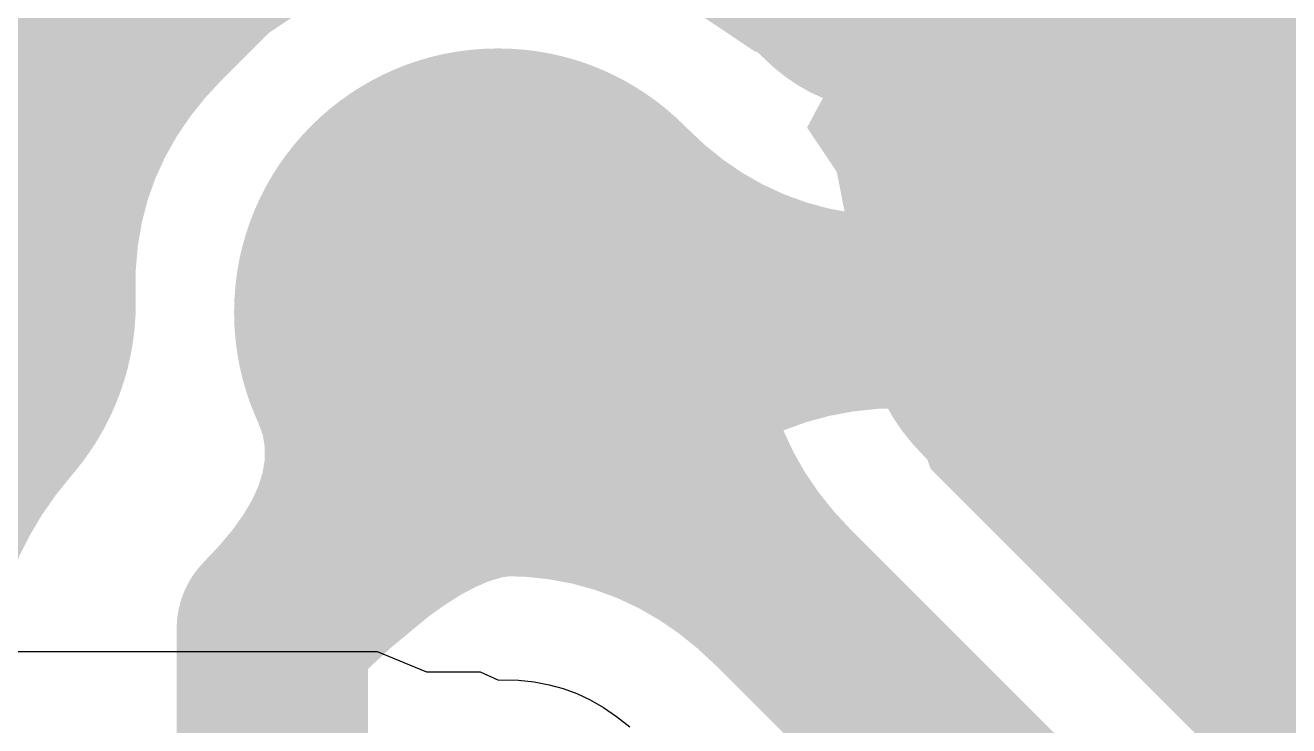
# Model space of a CAD drawing. Header units: inches. Extents: x 0.91 to 3.83, y 2.6 to 3.83.
# Drawn here: x 2.081 to 2.147, y 3.2461 to 3.2827 of the extents above; entities that cross this region are included whole.
import ezdxf

# ---------------------------------------------------------------- set-up
doc = ezdxf.new("R2010")
doc.units = ezdxf.units.IN
doc.header["$MEASUREMENT"] = 0
for name, color, linetype in [('Bottom Layer', 5, 'Continuous'), ('Top Layer', 1, 'Continuous'), ('Via Holes', 16, 'Continuous')]:
    doc.layers.add(name, color=color, linetype=linetype)

msp = doc.modelspace()

# ---------------------------------------------------------------- hatches: boundary and pattern name
at = {"layer": 'Bottom Layer'}
for points in [[(2.091311, 3.279899), (2.090408, 3.27893), (2.089605, 3.277925), (2.088901, 3.276887), (2.088297, 3.275814), (2.087792, 3.274707), (2.087387, 3.273565), (2.087082, 3.27239), (2.086876, 3.271179), (2.086769, 3.269935), (2.086762, 3.268656), (2.07281, 3.281979), (2.074097, 3.282042), (2.075348, 3.282198), (2.076563, 3.282448), (2.077742, 3.28279), (2.078885, 3.283225), (2.079993, 3.283753), (2.081065, 3.284375), (2.082101, 3.285089), (2.083101, 3.285896), (2.084065, 3.286795)], [(2.473855, 3.277359), (2.469582, 3.27408), (2.46317, 3.265724), (2.45914, 3.255993), (2.457765, 3.245551), (2.45914, 3.235109), (2.46317, 3.225379), (2.469582, 3.217023), (2.477472, 3.210969), (2.47725, 3.207153), (2.477226, 3.207032), (2.232387, 3.207032), (2.2076, 3.231819), (2.20742, 3.2323), (2.206654, 3.233122), (2.206105, 3.233805), (2.205637, 3.23449), (2.205244, 3.235179), (2.204918, 3.235877), (2.204655, 3.236593), (2.204451, 3.237336), (2.204305, 3.238114), (2.204218, 3.238936), (2.204189, 3.24001), (2.20411, 3.240186), (2.20269, 3.247327), (2.198539, 3.253539), (2.192327, 3.25769), (2.185, 3.259147), (2.177673, 3.25769), (2.171461, 3.253539), (2.16731, 3.247327), (2.165853, 3.24), (2.16731, 3.232673), (2.171461, 3.226461), (2.177673, 3.22231), (2.184814, 3.22089), (2.18499, 3.220811), (2.186064, 3.220782), (2.186886, 3.220695), (2.187665, 3.220549), (2.188407, 3.220345), (2.189123, 3.220082), (2.189822, 3.219756), (2.19051, 3.219363), (2.191195, 3.218895), (2.191879, 3.218346), (2.1927, 3.21758), (2.193181, 3.2174), (2.220954, 3.189626), (2.224262, 3.187416), (2.228164, 3.18664), (2.482494, 3.18664), (2.483277, 3.182703), (2.477938, 3.180491), (2.469582, 3.17408), (2.46317, 3.165724), (2.45914, 3.155993), (2.457765, 3.145551), (2.45914, 3.135109), (2.46317, 3.125379), (2.469582, 3.117023), (2.472902, 3.114475), (2.471636, 3.110747), (2.277066, 3.110747), (2.128282, 3.259532), (2.128103, 3.260012), (2.127337, 3.260834), (2.126787, 3.261517), (2.126319, 3.262202), (2.125926, 3.262891), (2.1256, 3.263589), (2.125337, 3.264305), (2.125133, 3.265048), (2.124987, 3.265826), (2.1249, 3.266648), (2.124871, 3.267722), (2.124793, 3.267898), (2.123372, 3.27504), (2.121822, 3.277359), (2.123927, 3.281296), (2.472519, 3.281296)], [(2.117072, 3.249251), (2.116105, 3.250152), (2.115103, 3.250957), (2.114066, 3.251666), (2.112993, 3.252279), (2.111886, 3.252795), (2.110743, 3.253215), (2.109565, 3.253539), (2.108352, 3.253767), (2.107103, 3.253898), (2.10582, 3.253933), (2.119461, 3.267574), (2.119496, 3.266291), (2.119627, 3.265043), (2.119855, 3.26383), (2.120179, 3.262652), (2.120599, 3.261509), (2.121116, 3.260401), (2.121728, 3.259329), (2.122437, 3.258291), (2.123242, 3.257289), (2.124143, 3.256322)]]:
    msp.add_hatch(color=5, dxfattribs=at).paths.add_polyline_path(points)
h = msp.add_hatch(color=5, dxfattribs=at)
edge = h.paths.add_edge_path()
edge.add_arc((2.07299, 3.2682), 0.01378, 0, 360)
h = msp.add_hatch(color=5, dxfattribs=at)
edge = h.paths.add_edge_path()
edge.add_arc((2.105682, 3.267712), 0.01378, 0, 360)
at = {"layer": 'Top Layer'}
for points in [[(2.147717, 3.364527), (2.147717, 3.295472), (2.191181, 3.295472), (2.191181, 3.302), (2.1913, 3.302049), (2.192038, 3.302245), (2.193095, 3.302419), (2.194443, 3.302536), (2.196202, 3.302582), (2.196683, 3.302796), (2.20052, 3.302796), (2.201001, 3.302582), (2.202733, 3.302537), (2.20406, 3.30242), (2.205093, 3.302247), (2.205808, 3.302055), (2.206007, 3.301973), (2.206024, 3.301943), (2.206024, 3.296181), (2.243583, 3.296181), (2.243583, 3.315854), (2.24722, 3.317361), (2.268013, 3.296568), (2.268013, 3.261193), (2.268789, 3.257291), (2.270999, 3.253983), (2.311221, 3.213761), (2.311221, 3.195945), (2.272953, 3.195945), (2.272953, 3.15067), (2.272757, 3.149685), (2.272757, 3.132298), (2.272661, 3.132075), (2.272541, 3.122075), (2.272554, 3.122042), (2.272541, 3.12201), (2.272555, 3.121975), (2.24936, 3.098779), (2.249085, 3.098779), (2.248603, 3.098993), (2.246844, 3.099039), (2.245496, 3.099156), (2.244439, 3.09933), (2.243702, 3.099526), (2.243583, 3.099575), (2.243583, 3.105394), (2.206024, 3.105394), (2.206024, 3.092889), (2.202087, 3.091258), (2.193334, 3.100011), (2.191883, 3.100981), (2.188429, 3.104435), (2.187665, 3.105578), (2.187183, 3.1059), (2.187183, 3.110635), (2.187665, 3.110958), (2.189858, 3.114239), (2.190628, 3.11811), (2.189858, 3.121981), (2.187665, 3.125263), (2.187183, 3.125585), (2.187183, 3.13032), (2.187665, 3.130643), (2.189858, 3.133924), (2.190628, 3.137795), (2.189858, 3.141666), (2.187665, 3.144948), (2.187183, 3.14527), (2.187183, 3.150005), (2.187665, 3.150328), (2.189858, 3.153609), (2.190628, 3.15748), (2.189858, 3.161351), (2.187665, 3.164633), (2.187183, 3.164955), (2.187183, 3.169691), (2.187665, 3.170013), (2.189858, 3.173294), (2.190628, 3.177166), (2.189858, 3.181037), (2.187665, 3.184318), (2.184383, 3.186511), (2.180512, 3.187281), (2.150984, 3.187281), (2.147113, 3.186511), (2.144508, 3.187029), (2.143957, 3.187854), (2.143132, 3.188406), (2.142613, 3.191011), (2.143383, 3.194882), (2.143383, 3.22441), (2.143227, 3.225198), (2.146417, 3.229135), (2.163521, 3.229135), (2.16399, 3.228922), (2.165114, 3.228884), (2.166007, 3.228791), (2.166848, 3.22864), (2.167649, 3.228433), (2.168416, 3.22817), (2.169155, 3.22785), (2.169875, 3.227468), (2.170579, 3.227023), (2.171275, 3.226506), (2.172105, 3.22579), (2.172817, 3.225554), (2.177673, 3.22231), (2.185, 3.220853), (2.192327, 3.22231), (2.198539, 3.226461), (2.202087, 3.23177), (2.206024, 3.230788), (2.206024, 3.221378), (2.213811, 3.221378), (2.213859, 3.221259), (2.214056, 3.220521), (2.21423, 3.219464), (2.214347, 3.218116), (2.214393, 3.216357), (2.214607, 3.215876), (2.214607, 3.201448), (2.214393, 3.200967), (2.214348, 3.199235), (2.21423, 3.197908), (2.214058, 3.196875), (2.213866, 3.19616), (2.213784, 3.195962), (2.213754, 3.195945), (2.204055, 3.195945), (2.204055, 3.12689), (2.24752, 3.12689), (2.24752, 3.195945), (2.235853, 3.195945), (2.235822, 3.195962), (2.235741, 3.19616), (2.235548, 3.196875), (2.235376, 3.197908), (2.235259, 3.199235), (2.235213, 3.200967), (2.234999, 3.201448), (2.234999, 3.215876), (2.235213, 3.216357), (2.235259, 3.218116), (2.235377, 3.219465), (2.235551, 3.220521), (2.235747, 3.221258), (2.235795, 3.221378), (2.243583, 3.221378), (2.243583, 3.255), (2.226499, 3.255), (2.22613, 3.255226), (2.225697, 3.255122), (2.225286, 3.255292), (2.224581, 3.255), (2.221931, 3.255), (2.221391, 3.255309), (2.220171, 3.256157), (2.216825, 3.258988), (2.214903, 3.260845), (2.2144, 3.261042), (2.200521, 3.274922), (2.197213, 3.277132), (2.193312, 3.277908), (2.127447, 3.277908), (2.126981, 3.278121), (2.125857, 3.27816), (2.124986, 3.278255), (2.124171, 3.278409), (2.123407, 3.278617), (2.122681, 3.278882), (2.121989, 3.279201), (2.12132, 3.279582), (2.120666, 3.280029), (2.120024, 3.280549), (2.119244, 3.281288), (2.119064, 3.281356), (2.11301, 3.285402), (2.105682, 3.28686), (2.098355, 3.285402), (2.092143, 3.281252), (2.091468, 3.280241), (2.087531, 3.280241), (2.08653, 3.28174), (2.080318, 3.28589), (2.07299, 3.287348), (2.065663, 3.28589), (2.061501, 3.28311), (2.056859, 3.284408), (2.056656, 3.284877), (2.056426, 3.286557), (2.056489, 3.286693), (2.05687, 3.287362), (2.057317, 3.288016), (2.057837, 3.288658), (2.058576, 3.289439), (2.058644, 3.289618), (2.06269, 3.295673), (2.064147, 3.303), (2.06269, 3.310327), (2.06114, 3.312647), (2.063245, 3.316584), (2.073317, 3.316584), (2.073798, 3.316369), (2.075557, 3.316324), (2.076905, 3.316206), (2.077962, 3.316032), (2.078699, 3.315836), (2.078819, 3.315788), (2.078819, 3.295472), (2.122283, 3.295472), (2.122283, 3.364527), (2.125469, 3.366343), (2.144531, 3.366343)], [(2.12679, 3.262712), (2.125469, 3.262666), (2.124191, 3.262526), (2.122956, 3.262294), (2.121765, 3.261969), (2.120617, 3.261551), (2.119511, 3.26104), (2.118449, 3.260436), (2.117431, 3.259739), (2.116455, 3.258949), (2.115523, 3.258066), (2.115523, 3.277358), (2.116455, 3.276475), (2.117431, 3.275685), (2.118449, 3.274989), (2.119511, 3.274385), (2.120617, 3.273874), (2.121765, 3.273455), (2.122956, 3.27313), (2.124191, 3.272898), (2.125469, 3.272759), (2.12679, 3.272712)], [(2.090362, 3.254712), (2.091147, 3.255541), (2.09182, 3.256346), (2.09238, 3.257128), (2.092829, 3.257886), (2.093166, 3.25862), (2.093391, 3.259331), (2.093504, 3.260018), (2.093505, 3.260681), (2.093394, 3.261321), (2.093171, 3.261938), (2.106511, 3.253958), (2.105897, 3.253868), (2.10523, 3.253671), (2.104511, 3.253366), (2.103739, 3.252953), (2.102915, 3.252432), (2.102037, 3.251803), (2.100125, 3.250222), (2.09909, 3.24927), (2.098002, 3.248209)], [(2.069134, 3.246704), (2.069085, 3.248035), (2.068936, 3.249313), (2.068689, 3.250537), (2.068344, 3.251707), (2.067899, 3.252823), (2.067356, 3.253885), (2.066714, 3.254893), (2.065973, 3.255847), (2.065133, 3.256747), (2.064195, 3.257593), (2.083419, 3.259194), (2.082605, 3.258185), (2.081877, 3.257142), (2.081234, 3.256066), (2.080677, 3.254957), (2.080205, 3.253814), (2.07982, 3.252638), (2.07952, 3.251428), (2.079305, 3.250185), (2.079177, 3.248908), (2.079134, 3.247598)]]:
    msp.add_hatch(color=1, dxfattribs=at).paths.add_polyline_path(points)
h = msp.add_hatch(color=1, dxfattribs=at)
edge = h.paths.add_edge_path()
edge.add_arc((2.07299, 3.2682), 0.01378, 0, 360)
h = msp.add_hatch(color=1, dxfattribs=at)
edge = h.paths.add_edge_path()
edge.add_arc((2.105682, 3.267712), 0.01378, 0, 360)
at = {"layer": 'Via Holes'}
h = msp.add_hatch(color=7, dxfattribs=at)
edge = h.paths.add_edge_path()
edge.add_arc((2.105682, 3.267712), 0.007874, 0, 360)

# ---------------------------------------------------------------- linework, layer by layer
at = {"layer": 'Bottom Layer'}
for p, q in [((2.078123, 3.249999), (2.099371, 3.249999)), ((2.099371, 3.249999), (2.101947, 3.248933)), ((2.101947, 3.248933), (2.104755, 3.248933)), ((2.104755, 3.248933), (2.105672, 3.248523)), ((2.105672, 3.248523), (2.106746, 3.248494)), ((2.106746, 3.248494), (2.107568, 3.248407)), ((2.107568, 3.248407), (2.108347, 3.248261)), ((2.108347, 3.248261), (2.109089, 3.248057)), ((2.109089, 3.248057), (2.109805, 3.247794)), ((2.109805, 3.247794), (2.110504, 3.247468)), ((2.110504, 3.247468), (2.111192, 3.247075)), ((2.111192, 3.247075), (2.111877, 3.246607)), ((2.111877, 3.246607), (2.112561, 3.246058))]:
    msp.add_line(p, q, dxfattribs=at)
for points in [[(2.07299, 3.26865, 0.01, 0.01, 0), (2.095832, 3.291492, 0.01, 0.01, 0)], [(2.105682, 3.267712, 0.01, 0.01, 0), (2.272843, 3.100551, 0.01, 0.01, 0)]]:
    msp.add_lwpolyline(points, format="xyseb", dxfattribs=at)
msp.add_lwpolyline([(2.103182, 3.267712, 0.005, 0.005, 1), (2.108182, 3.267712, 0.005, 0.005, 1)], format="xyseb", close=True, dxfattribs=at)
at = {"layer": 'Top Layer'}
for points in [[(2.105682, 3.267712, 0.01, 0.01, 0), (2.193312, 3.267712, 0.01, 0.01, 0)], [(2.105682, 3.262961, 0.01, 0.01, 0), (2.105682, 3.267712, 0.01, 0.01, 0)], [(2.093898, 3.251176, 0.01, 0.01, 0), (2.105682, 3.262961, 0.01, 0.01, 0)], [(2.093898, 3.224331, 0.01, 0.01, 0), (2.093898, 3.251176, 0.01, 0.01, 0)]]:
    msp.add_lwpolyline(points, format="xyseb", dxfattribs=at)
for points in [[(2.103182, 3.267712, 0.005, 0.005, 1), (2.108182, 3.267712, 0.005, 0.005, 1)], [(2.103182, 3.267712, 0.005, 0.005, 1), (2.108182, 3.267712, 0.005, 0.005, 1)], [(2.103182, 3.262961, 0.005, 0.005, 1), (2.108182, 3.262961, 0.005, 0.005, 1)], [(2.103182, 3.262961, 0.005, 0.005, 1), (2.108182, 3.262961, 0.005, 0.005, 1)], [(2.091398, 3.251176, 0.005, 0.005, 1), (2.096398, 3.251176, 0.005, 0.005, 1)], [(2.091398, 3.251176, 0.005, 0.005, 1), (2.096398, 3.251176, 0.005, 0.005, 1)]]:
    msp.add_lwpolyline(points, format="xyseb", close=True, dxfattribs=at)

doc.saveas('drawing.dxf')
